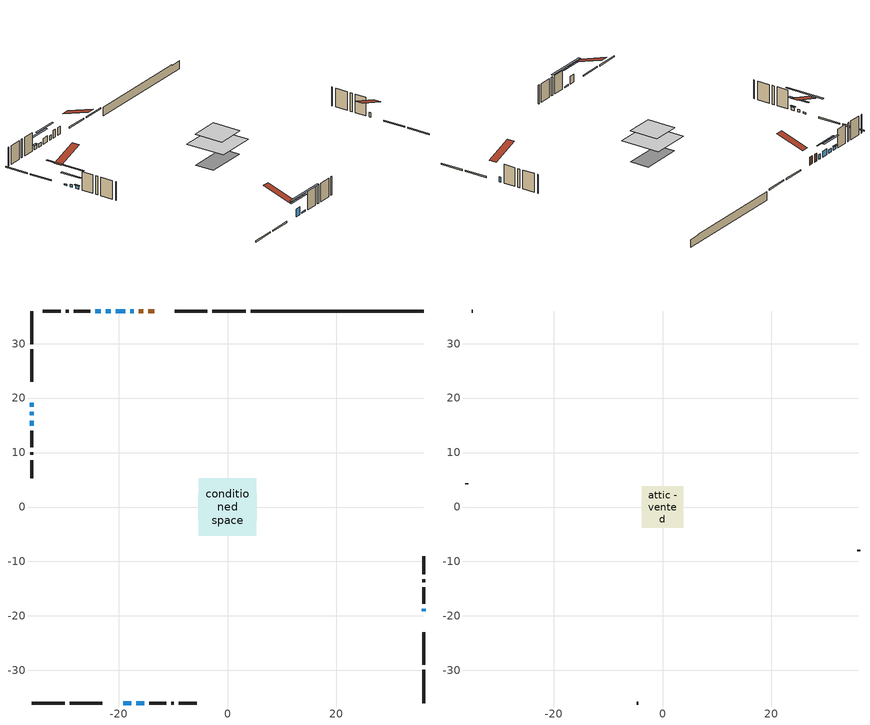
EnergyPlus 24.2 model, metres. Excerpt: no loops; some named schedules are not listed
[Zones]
conditioned space
 floor adiabatic (AdiabaticFloorConstruction): -5.24,-5.24 -5.24,5.24 5.24,5.24 5.24,-5.24 z2.97
 floor foundation (Slab1 construction): -5.41,-2.51 -5.41,2.51 5.41,2.51 5.41,-2.51 z-1.7
 wall outside (RimJoist1 construction): 3.36,35.99 -2.77,35.99 / -35.99,-35.99 -29.85,-35.99 / -35.99,35.99 -35.99,29.85 / 35.99,-35.99 35.99,-29.85 z0.53:0.83
 wall outside (RimJoist2 construction): -3.7,35.99 -9.65,35.99 / -28.92,-35.99 -22.98,-35.99 / -35.99,28.92 -35.99,22.98 / 35.99,-28.92 35.99,-22.98 z0.53:0.83
 wall outside (AdiabaticWallConstruction 1): -13.47,35.99 -14.53,35.99 / -15.46,35.99 -16.32,35.99 z0.53:2.56
 wall outside (AdiabaticWallConstruction): -17.24,35.99 -17.86,35.99 / 35.99,-19.16 35.99,-18.7 z0.53:1.75; -35.99,19.16 -35.99,18.4 / -16.78,-35.99 -15.26,-35.99 z0.53:0.86; -18.78,35.99 -20.51,35.99 z0.53:2.05; -19.16,-35.99 -17.71,-35.99 z0.53:2.59; -35.99,17.47 -35.99,16.81 z0.53:1.19; -21.44,35.99 -22.38,35.99 / -23.31,35.99 -24.25,35.99 z0.53:1.47; -35.99,15.88 -35.99,14.96 z0.53:1.29
 wall outside (Wall1 construction): -25.18,35.99 -28.24,35.99 / -14.33,-35.99 -11.27,-35.99 / -35.99,14.03 -35.99,10.97 / 35.99,-17.77 35.99,-14.71 z0.53:5.41
 wall outside (Wall2 construction): -29.17,35.99 -29.65,35.99 / -10.34,-35.99 -9.85,-35.99 / -35.99,10.05 -35.99,9.56 / 35.99,-13.78 35.99,-13.3 z0.53:5.41
 wall outside (Wall3 construction): -30.58,35.99 -33.89,35.99 / -8.92,-35.99 -5.62,-35.99 / -35.99,8.63 -35.99,5.32 / 35.99,-12.37 35.99,-9.06 z0.53:5.41
 wall foundation (FoundationWall1 construction): 4.29,35.99,-1.7 4.29,35.99,0.53 32.82,35.99,0.53 32.82,35.99,0.29 35.99,35.99,0.29 35.99,35.99,-1.7
 window (WindowConstruction 6): -17.24,35.99 -17.85,35.99 z0.53:1.75
 window (WindowConstruction 9): -35.99,19.16 -35.99,18.4 z0.53:0.86
 window (WindowConstruction 7): 35.99,-19.16 35.99,-18.7 z0.53:1.75
 window (WindowConstruction): -18.78,35.99 -20.51,35.99 z0.53:2.05
 window (WindowConstruction 1): -19.16,-35.99 -17.71,-35.99 z0.53:2.59
 window (WindowConstruction 2): -35.99,17.47 -35.99,16.81 z0.53:1.19
 window (WindowConstruction 3): -21.44,35.99 -22.38,35.99 z0.53:1.47
 window (WindowConstruction 4): -23.31,35.99 -24.25,35.99 z0.53:1.47
 window (WindowConstruction 5): -35.99,15.88 -35.99,14.96 z0.53:1.29
 window (WindowConstruction 8): -16.78,-35.99 -15.26,-35.99 z0.53:0.86
 door (Door): -13.47,35.99 -14.53,35.99 z0.53:2.56
 door (Door 1): -15.46,35.99 -16.32,35.99 z0.53:2.56
 ceiling adiabatic (AdiabaticFloorConstruction): 5.24,-5.24 5.24,5.24 -5.24,5.24 -5.24,-5.24 z2.97
attic - vented
 floor to conditioned space (Floor1 construction Reversed): -3.82,-3.82 -3.82,3.82 3.82,3.82 3.82,-3.82 z5.41
 wall outside (Wall4 construction): -34.82,35.99 -35.06,35.99 / -4.69,-35.99 -4.45,-35.99 / -35.99,4.39 -35.99,4.15 / 35.99,-8.13 35.99,-7.89 z0.53:5.41
 roof outside (Roof1 construction): -12.54,35.99,5.41 -12.54,28.54,7.89 -10.58,28.54,7.89 -10.58,35.99,5.41; -20.09,-35.99,5.41 -20.09,-28.54,7.89 -22.05,-28.54,7.89 -22.05,-35.99,5.41; -35.99,20.09,5.41 -28.54,20.09,7.89 -28.54,22.05,7.89 -35.99,22.05,5.41; 35.99,-20.09,5.41 28.54,-20.09,7.89 28.54,-22.05,7.89 35.99,-22.05,5.41
shading: -35.99,13.45 -35.99,24.11 -36.4,24.11 -36.4,13.45 z5.81; -23,35.99 -16.29,35.99 -16.29,36.4 -23,36.4 z4.54; -15.22,-35.99 -21.65,-35.99 -21.65,-36.4 -15.22,-36.4 z5.08; -35.99,14.32 -35.99,19.96 -36.4,19.96 -36.4,14.32 z3.68; -24.87,35.99 -18.95,35.99 -18.95,36.4 -24.87,36.4 z3.96; -24.45,35.99 -23.11,35.99 -23.11,36.4 -24.45,36.4 z1.67; -35.99,14.76 -35.99,16.08 -36.4,16.08 -36.4,14.76 z1.49; -10.31,-35.99 -21.73,-35.99 -21.73,-36.4 -10.31,-36.4 z5.81
[Building]
Building 1: Terrain=Suburbs
[Site:Location]
Toronto Intl AP_ON: Latitude {deg}=43.68; Longitude {deg}=-79.63; Time Zone {hr}=-5; Elevation {m}=173; Keep Site Location Information=Yes
[Site:GroundTemperature:Shallow]
4.59119, 2.66285, 2.50842, 3.42352, 7.09712, 10.7536, 13.9236, 15.9317, 16.1023, 14.4691, 11.3799, 7.83558
[Site:WaterMainsTemperature]
Calculation Method=Schedule; Temperature Schedule=mains temperature schedule
[Material] Roughness=Rough; Thermal Absorptance=0.9
Name | Thickness {m} | Conductivity {W/m-K} | Density {kg/m3} | Specific Heat {J/kg-K} | Solar Absorptance | Visible Absorptance
asphalt or fiberglass shingles | 0.00635 | 0.162714 | 1121.4 | 1465.45 | 0.4 | 0.4
ceiling loosefill ins | 0.169333 | 0.0480833 | 16.02 | 1046.75 | 0.7 | 0.7
ceiling stud and cavity | 0.1397 | 0.0966348 | 65.682 | 1177.47 | 0.7 | 0.7
concrete 4.0 in. | 0.1016 | 1.803125 | 2242.8 | 837.4 | 0.7 | 0.7
concrete 8.0 in. | 0.2032 | 1.803125 | 2242.8 | 837.4 | 0.7 | 0.7
door material | 0.04445 | 0.053851 | 512.64 | 1214.23 | 0.7 | 0.7
exterior vertical ins | 0.0125472 | 0.029427 | 32.04 | 1214.23 | 0.7 | 0.7
floor covering | 0.0127 | 0.0433444 | 54.468 | 1339.84 | 0.6 | 0.6
floor rigid ins; wall rigid ins | 0.512978 | 0.029427 | 32.04 | 1214.23 | 0.7 | 0.7
floor stud and cavity | 0.1397 | 1.75129 | 37.0049 | 1207.88 | 0.7 | 0.7
furniture material conditioned space 1 | 0.1524 | 0.115458 | 640.8 | 1214.23 | 0.6 | 0.6
gypsum board | 0.0127 | 0.160291 | 801 | 837.4 | 0.6 | 0.6
gypsum board 1 | 0.0127 | 0.160291 | 801 | 837.4 | 0.7 | 0.7
osb sheathing 0.5 in. | 0.0127 | 0.115458 | 512.64 | 1214.23 | 0.7 | 0.7
osb sheathing 0.75 in. | 0.01905 | 0.115458 | 512.64 | 1214.23 | 0.7 | 0.7
osb sheathing 2.0 in. | 0.0508 | 0.115458 | 512.64 | 1214.23 | 0.7 | 0.7
rim joist rigid ins | 0.051816 | 0.029427 | 32.04 | 1214.23 | 0.7 | 0.7
rim joist stud and cavity | 0.0508 | 0.0296634 | 125.044 | 1163.47 | 0.6 | 0.6
rim joist stud and cavity 1 | 0.0508 | 0.308293 | 125.044 | 1163.47 | 0.6 | 0.6
wall stud and cavity | 0.1397 | 0.0824723 | 139.0536 | 1170.24 | 0.7 | 0.7
wall stud and cavity 1 | 0.1397 | 0.117192 | 139.0536 | 1170.24 | 0.7 | 0.7
wall stud and cavity 2 | 0.1397 | 0.094676 | 139.0536 | 1170.24 | 0.7 | 0.7
wall stud and cavity 3 | 0.0889 | 6.1454 | 50.32683 | 1063.81 | 0.6 | 0.6
wall stud and cavity 4 | 0.0889 | 0.380278 | 52.3479 | 1209.89 | 0.7 | 0.7
wall stud and cavity 5 | 0.0889 | 0.391764 | 83.0341 | 1211.67 | 0.7 | 0.7
wood siding | 0.0254 | 0.102417 | 544.68 | 1172.36 | 0.4 | 0.4
wood siding 1 | 0.00254 | 0.102417 | 544.68 | 1172.36 | 0.4 | 0.4
wood siding 2; wood siding 3; wood siding 4 | 0.0254 | 0.102417 | 544.68 | 1172.36 | 0.7 | 0.7
[WindowMaterial:SimpleGlazingSystem]
Name | U-Factor {W/m2-K} | Solar Heat Gain Coefficient
WindowMaterial | 2.086665 | 0.64
WindowMaterial 1 | 2.98833 | 0.58
WindowMaterial 2 | 2.665821 | 0.4
WindowMaterial 3 | 2.484125 | 0.48
WindowMaterial 4 | 2.52614 | 0.46
WindowMaterial 5 | 2.96789 | 0.62
WindowMaterial 6 | 2.97868 | 0.61
WindowMaterial 7 | 3.068959 | 0.34
[Construction]
AdiabaticFloorConstruction: floor stud and cavity, floor rigid ins, osb sheathing 0.75 in., floor covering
AdiabaticWallConstruction: wood siding 3, wall rigid ins, wall stud and cavity 4, gypsum board
AdiabaticWallConstruction 1: wood siding 4, wall rigid ins, wall stud and cavity 4, gypsum board
Door; Door 1: door material
Floor1 construction Reversed: gypsum board, ceiling stud and cavity, ceiling loosefill ins
FoundationWall1 construction: concrete 8.0 in., gypsum board 1
furniture construction conditioned space 1: furniture material conditioned space 1
PartitionWallConstruction: gypsum board, wall stud and cavity 5, gypsum board
RimJoist1 construction: wood siding 2, osb sheathing 2.0 in., rim joist stud and cavity
RimJoist2 construction: wood siding 2, rim joist rigid ins, osb sheathing 2.0 in., rim joist stud and cavity 1
Roof1 construction: asphalt or fiberglass shingles
Slab1 construction: concrete 4.0 in.
Wall1 construction: wood siding, osb sheathing 0.5 in., wall stud and cavity, gypsum board
Wall2 construction: wood siding, osb sheathing 0.5 in., wall stud and cavity 1, gypsum board
Wall3 construction: wood siding, osb sheathing 0.5 in., wall stud and cavity 2, gypsum board
Wall4 construction: wood siding 1, wall stud and cavity 3
WindowConstruction: WindowMaterial
WindowConstruction 1: WindowMaterial 1
WindowConstruction 2: WindowMaterial 2
WindowConstruction 3; WindowConstruction 4: WindowMaterial 3
WindowConstruction 5: WindowMaterial 4
WindowConstruction 6: WindowMaterial 5
WindowConstruction 7: WindowMaterial 6
WindowConstruction 8; WindowConstruction 9: WindowMaterial 7
[Zone] Multiplier=1; Part of Total Floor Area=Yes
Name | Volume {m3}
attic - vented | 23.5821
conditioned space | 408.6
[Space]
Name | Zone | Volume {m3}
attic - vented 1 | attic - vented | 23.5821
conditioned space 1 | conditioned space | 408.6
[ZoneInfiltration:EffectiveLeakageArea]
infil attic - vented 1: Zone or Space=attic - vented 1; Schedule=Always On Discrete; Effective Air Leakage Area {cm2}=2420.69; Stack Coefficient=0.000511804; Wind Coefficient=1.52852e-05
[ZoneMixing]
whole house fan mix: Zone or Space=attic - vented; Schedule=Always On Continuous; Design Flow Rate Calculation Method=Flow/Zone; Design Flow Rate {m3/s}=0; Source Zone or Space=conditioned space
[SurfaceProperty:ExposedFoundationPerimeter]
Slab1: Exposed Perimeter Calculation Method=TotalExposedPerimeter; Total Exposed Perimeter {m}=31.699
[InternalMass] Zone or ZoneList=conditioned space; Space or SpaceList=conditioned space 1
Name | Construction | Surface Area {m2}
furniture mass conditioned space 1 | furniture construction conditioned space 1 | 65.644
partition wall mass | PartitionWallConstruction | 164.11
[Lights]
interior lighting: Zone or ZoneList or Space or SpaceList=conditioned space 1; Schedule=interior lighting schedule; Design Level Calculation Method=LightingLevel; Lighting Level {W}=343.2; Return Air Fraction=0; Fraction Radiant=0.6; Fraction Visible=0.2; Fraction Replaceable=1
[People]
occupants: Zone or ZoneList or Space or SpaceList=conditioned space 1; Number of People Schedule=occupants schedule; Number of People Calculation Method=People; Number of People=3; Fraction Radiant=0.314171; Sensible Heat Fraction=0.56303; Activity Level Schedule=occupants activity schedule; Carbon Dioxide Generation Rate {m3/s-W}=0; Enable ASHRAE 55 Comfort Warnings=No; Mean Radiant Temperature Calculation Type=EnclosureAveraged
[ElectricEquipment] Zone or ZoneList or Space or SpaceList=conditioned space 1; Design Level Calculation Method=EquipmentLevel
Name | Schedule | Design Level {W} | Fraction Latent | Fraction Radiant | Fraction Lost
clothes dryer | clothes dryer schedule | 140.772 | 0.015 | 0.081 | 0.85
clothes washer | clothes washer schedule | 32.1985 | 0.03 | 0.162 | 0.7
cooking range | cooking range schedule | 215.147 | 0.08 | 0.432 | 0.2
dishwasher | dishwasher schedule | 66.8632 | 0.3 | 0.18 | 0.4
fridge | fridge schedule | 72.9452 | 0 | 0.6 | 0
mech vent bath fan 0 | mech vent bath fan 0 schedule | 50.2 | 0 | 0 | 1
mech vent bath fan 1 | mech vent bath fan 1 schedule | 50.2 | 0 | 0 | 1
mech vent house fan | mech vent house fan schedule | 0 | 0 | 0 | 1
mech vent house fan cfis | mech vent house fan cfis schedule | 0 | 0 | 0 | 0
mech vent range fan 0 | mech vent range fan 0 schedule | 57 | 0 | 0 | 1
misc plug loads | misc plug loads schedule | 494.7 | 0.045 | 0.513 | 0.1
whole house fan | Always On Discrete | 0 | 0 | 0 | 1
[OtherEquipment] Zone or ZoneList or Space or SpaceList=conditioned space 1; Design Level Calculation Method=EquipmentLevel
Name | Fuel Type | Schedule | Design Level {W} | Fraction Latent | Fraction Radiant | Fraction Lost
clothes dryer 1 | Electricity | clothes dryer schedule | 0 | 0.015 | 0.081 | 0.85
cooking range 1 | Electricity | cooking range schedule | 0 | 0.08 | 0.432 | 0.2
general water use latent | None | general water use schedule | 62.594 | 1 | 0 | 0
general water use sensible | None | general water use schedule | -61.6891 | 0 | 0.6 | 0
mech vent house fan latent load | None | Always On Discrete | 0 | 1 | 0 | 0
mech vent house fan sensible load | None | Always On Discrete | 0 | 0 | 0 | 0
water heater energy adjustment1 | NaturalGas | Always On Discrete | 0.01 | 0 | 0 | 1
[ZoneInfiltration:DesignFlowRate] Zone or ZoneList or Space or SpaceList=conditioned space 1; Schedule=Always On Discrete; Design Flow Rate Calculation Method=Flow/Zone; Design Flow Rate {m3/s}=0
infil flow; natural vent flow; whole house fan flow
[AvailabilityManager:Scheduled]
central ac and furnace airloop Availability Manager: Schedule=Always On Discrete
[Foundation:Kiva]
Foundation Kiva 1: Initial Indoor Air Temperature {C}=18; Wall Height Above Grade {m}=0.530017; Wall Depth Below Slab {m}=0.2032; Custom Block Material Name 1=exterior vertical ins; Custom Block Depth 1 {m}=2.23001; Custom Block X Position 1 {m}=0.2159; Custom Block Z Position 1 {m}=0
[Foundation:Kiva:Settings]
Soil Conductivity {W/m-K}=0.849921; Soil Density {kg/m3}=1842.3; Soil Specific Heat {J/kg-K}=418.7; Ground Solar Absorptivity=0.9; Ground Thermal Absorptivity=0.9; Ground Surface Roughness {m}=0.03; Far-Field Width {m}=40; Deep-Ground Boundary Condition=ZeroFlux; Deep-Ground Depth {m}=40; Minimum Cell Dimension {m}=0.2; Maximum Cell Growth Coefficient=3; Simulation Timestep=Timestep
[Exterior:Lights]
exterior lighting: Schedule=exterior lighting schedule; Design Level {W}=75.6
[EnergyManagementSystem:GlobalVariable]
central_ac_and_furnace_airloop_Fan_RTF
infil_program_Qfan
infil_program_Qinf
natural_vent_program_Qnv
natural_vent_program_Qwhf
[EnergyManagementSystem:Sensor]
Name | Output:Variable or Output:Meter Index Key | Output:Variable or Output:Meter
airflow_gain | infil flow | Infiltration Sensible Heat Gain Energy
airflow_gain_1 | natural vent flow | Infiltration Sensible Heat Gain Energy
airflow_gain_2 | whole house fan flow | Infiltration Sensible Heat Gain Energy
airflow_loss | infil flow | Infiltration Sensible Heat Loss Energy
airflow_loss_1 | natural vent flow | Infiltration Sensible Heat Loss Energy
airflow_loss_2 | whole house fan flow | Infiltration Sensible Heat Loss Energy
clg_load_cond |  | Cooling:EnergyTransfer:Zone:CONDITIONED SPACE
clg_sp_s; clg_sp_s_1 | cooling setpoint | Schedule Value
clothes_dryer_exhaust_0_sch_s | clothes dryer exhaust 0 schedule | Schedule Value
cool_season | cooling season schedule | Schedule Value
htg_load_cond |  | Heating:EnergyTransfer:Zone:CONDITIONED SPACE
htg_sp_s; htg_sp_s_1 | heating setpoint | Schedule Value
ig_ee_conv | clothes dryer | Electric Equipment Convective Heating Energy
ig_ee_conv_2 | cooking range | Electric Equipment Convective Heating Energy
ig_ee_conv_4 | fridge | Electric Equipment Convective Heating Energy
ig_ee_conv_5 | misc plug loads | Electric Equipment Convective Heating Energy
ig_ee_conv_6 | whole house fan | Electric Equipment Convective Heating Energy
ig_ee_rad | clothes dryer | Electric Equipment Radiant Heating Energy
ig_ee_rad_2 | cooking range | Electric Equipment Radiant Heating Energy
ig_ee_rad_4 | fridge | Electric Equipment Radiant Heating Energy
ig_ee_rad_5 | misc plug loads | Electric Equipment Radiant Heating Energy
ig_ee_rad_6 | whole house fan | Electric Equipment Radiant Heating Energy
ig_lgt_conv | interior lighting | Lights Convective Heating Energy
ig_lgt_rad | interior lighting | Lights Radiant Heating Energy
ig_lgt_vis | interior lighting | Lights Visible Radiation Heating Energy
ig_oe_conv | clothes dryer 1 | Other Equipment Convective Heating Energy
ig_oe_conv_1 | cooking range 1 | Other Equipment Convective Heating Energy
ig_oe_conv_2 | general water use latent | Other Equipment Convective Heating Energy
ig_oe_conv_3 | general water use sensible | Other Equipment Convective Heating Energy
ig_oe_conv_4 | water heater energy adjustment1 | Other Equipment Convective Heating Energy
ig_oe_rad | clothes dryer 1 | Other Equipment Radiant Heating Energy
ig_oe_rad_1 | cooking range 1 | Other Equipment Radiant Heating Energy
ig_oe_rad_2 | general water use latent | Other Equipment Radiant Heating Energy
ig_oe_rad_3 | general water use sensible | Other Equipment Radiant Heating Energy
ig_oe_rad_4 | water heater energy adjustment1 | Other Equipment Radiant Heating Energy
ig_ppl_conv | occupants | People Convective Heating Energy
ig_ppl_rad | occupants | People Radiant Heating Energy
im_conv | furniture mass conditioned space 1 | Surface Inside Face Convection Heat Gain Energy
im_conv_1 | partition wall mass | Surface Inside Face Convection Heat Gain Energy
im_ig | furniture mass conditioned space 1 | Surface Inside Face Internal Gains Radiation Heat Gain Energy
im_ig_1 | partition wall mass | Surface Inside Face Internal Gains Radiation Heat Gain Energy
im_lgt | furniture mass conditioned space 1 | Surface Inside Face Lights Radiation Heat Gain Energy
im_lgt_1 | partition wall mass | Surface Inside Face Lights Radiation Heat Gain Energy
im_sol | furniture mass conditioned space 1 | Surface Inside Face Solar Radiation Heat Gain Energy
im_sol_1 | partition wall mass | Surface Inside Face Solar Radiation Heat Gain Energy
im_surf | furniture mass conditioned space 1 | Surface Inside Face Net Surface Thermal Radiation Heat Gain Energy
im_surf_1 | partition wall mass | Surface Inside Face Net Surface Thermal Radiation Heat Gain Energy
mech_vent_bath_fan_0_sch_s | mech vent bath fan 0 schedule | Schedule Value
mech_vent_bath_fan_1_sch_s | mech vent bath fan 1 schedule | Schedule Value
mech_vent_range_fan_0_sch_s | mech vent range fan 0 schedule | Schedule Value
mv_conv | mech vent bath fan 0 | Electric Equipment Convective Heating Energy
mv_conv_1 | mech vent bath fan 1 | Electric Equipment Convective Heating Energy
mv_conv_2 | mech vent house fan | Electric Equipment Convective Heating Energy
mv_conv_3 | mech vent house fan cfis | Electric Equipment Convective Heating Energy
mv_conv_4 | mech vent range fan 0 | Electric Equipment Convective Heating Energy
mv_conv_5 | mech vent house fan latent load | Other Equipment Convective Heating Energy
mv_conv_6 | mech vent house fan sensible load | Other Equipment Convective Heating Energy
mv_rad | mech vent bath fan 0 | Electric Equipment Radiant Heating Energy
mv_rad_1 | mech vent bath fan 1 | Electric Equipment Radiant Heating Energy
mv_rad_2 | mech vent house fan | Electric Equipment Radiant Heating Energy
mv_rad_3 | mech vent house fan cfis | Electric Equipment Radiant Heating Energy
mv_rad_4 | mech vent range fan 0 | Electric Equipment Radiant Heating Energy
mv_rad_5 | mech vent house fan latent load | Other Equipment Radiant Heating Energy
mv_rad_6 | mech vent house fan sensible load | Other Equipment Radiant Heating Energy
natural_vent_s | natural vent schedule | Schedule Value
out_pb_s |  | Site Outdoor Air Barometric Pressure
out_wt_s |  | Site Outdoor Air Humidity Ratio
site_vw_s |  | Site Wind Speed
ss_back_out | Window1 | Surface Window Shortwave from Zone Back Out Window Heat Transfer Rate
ss_back_out_1 | Window11 | Surface Window Shortwave from Zone Back Out Window Heat Transfer Rate
ss_back_out_2 | Window2 | Surface Window Shortwave from Zone Back Out Window Heat Transfer Rate
ss_back_out_3 | Window3 | Surface Window Shortwave from Zone Back Out Window Heat Transfer Rate
ss_back_out_4 | Window4 | Surface Window Shortwave from Zone Back Out Window Heat Transfer Rate
ss_back_out_5 | Window5 | Surface Window Shortwave from Zone Back Out Window Heat Transfer Rate
ss_back_out_6 | Window6 | Surface Window Shortwave from Zone Back Out Window Heat Transfer Rate
ss_back_out_7 | Window7 | Surface Window Shortwave from Zone Back Out Window Heat Transfer Rate
ss_back_out_8 | Window8 | Surface Window Shortwave from Zone Back Out Window Heat Transfer Rate
ss_back_out_9 | Window9 | Surface Window Shortwave from Zone Back Out Window Heat Transfer Rate
ss_conv | Door1 | Surface Inside Face Convection Heat Gain Energy
ss_conv_1 | Door3 | Surface Inside Face Convection Heat Gain Energy
ss_conv_10 | Window8 | Surface Inside Face Convection Heat Gain Energy
ss_conv_11 | Window9 | Surface Inside Face Convection Heat Gain Energy
ss_conv_2 | Window1 | Surface Inside Face Convection Heat Gain Energy
ss_conv_3 | Window11 | Surface Inside Face Convection Heat Gain Energy
ss_conv_4 | Window2 | Surface Inside Face Convection Heat Gain Energy
ss_conv_5 | Window3 | Surface Inside Face Convection Heat Gain Energy
ss_conv_6 | Window4 | Surface Inside Face Convection Heat Gain Energy
ss_conv_7 | Window5 | Surface Inside Face Convection Heat Gain Energy
ss_conv_8 | Window6 | Surface Inside Face Convection Heat Gain Energy
ss_conv_9 | Window7 | Surface Inside Face Convection Heat Gain Energy
ss_ig | Door1 | Surface Inside Face Internal Gains Radiation Heat Gain Energy
ss_ig_1 | Door3 | Surface Inside Face Internal Gains Radiation Heat Gain Energy
ss_ig_10 | Window8 | Surface Inside Face Internal Gains Radiation Heat Gain Energy
ss_ig_11 | Window9 | Surface Inside Face Internal Gains Radiation Heat Gain Energy
ss_ig_2 | Window1 | Surface Inside Face Internal Gains Radiation Heat Gain Energy
ss_ig_3 | Window11 | Surface Inside Face Internal Gains Radiation Heat Gain Energy
ss_ig_4 | Window2 | Surface Inside Face Internal Gains Radiation Heat Gain Energy
ss_ig_5 | Window3 | Surface Inside Face Internal Gains Radiation Heat Gain Energy
ss_ig_6 | Window4 | Surface Inside Face Internal Gains Radiation Heat Gain Energy
ss_ig_7 | Window5 | Surface Inside Face Internal Gains Radiation Heat Gain Energy
ss_ig_8 | Window6 | Surface Inside Face Internal Gains Radiation Heat Gain Energy
ss_ig_9 | Window7 | Surface Inside Face Internal Gains Radiation Heat Gain Energy
ss_lgt | Door1 | Surface Inside Face Lights Radiation Heat Gain Energy
ss_lgt_1 | Door3 | Surface Inside Face Lights Radiation Heat Gain Energy
ss_sol | Door1 | Surface Inside Face Solar Radiation Heat Gain Energy
ss_sol_1 | Door3 | Surface Inside Face Solar Radiation Heat Gain Energy
ss_surf | Door1 | Surface Inside Face Net Surface Thermal Radiation Heat Gain Energy
ss_surf_1 | Door3 | Surface Inside Face Net Surface Thermal Radiation Heat Gain Energy
ss_surf_10 | Window8 | Surface Inside Face Net Surface Thermal Radiation Heat Gain Energy
ss_surf_11 | Window9 | Surface Inside Face Net Surface Thermal Radiation Heat Gain Energy
ss_surf_2 | Window1 | Surface Inside Face Net Surface Thermal Radiation Heat Gain Energy
ss_surf_3 | Window11 | Surface Inside Face Net Surface Thermal Radiation Heat Gain Energy
ss_surf_4 | Window2 | Surface Inside Face Net Surface Thermal Radiation Heat Gain Energy
ss_surf_5 | Window3 | Surface Inside Face Net Surface Thermal Radiation Heat Gain Energy
ss_surf_6 | Window4 | Surface Inside Face Net Surface Thermal Radiation Heat Gain Energy
ss_surf_7 | Window5 | Surface Inside Face Net Surface Thermal Radiation Heat Gain Energy
ss_surf_8 | Window6 | Surface Inside Face Net Surface Thermal Radiation Heat Gain Energy
ss_surf_9 | Window7 | Surface Inside Face Net Surface Thermal Radiation Heat Gain Energy
ss_trans_in | Window1 | Surface Window Transmitted Solar Radiation Rate
ss_trans_in_1 | Window11 | Surface Window Transmitted Solar Radiation Rate
ss_trans_in_2 | Window2 | Surface Window Transmitted Solar Radiation Rate
ss_trans_in_3 | Window3 | Surface Window Transmitted Solar Radiation Rate
ss_trans_in_4 | Window4 | Surface Window Transmitted Solar Radiation Rate
ss_trans_in_5 | Window5 | Surface Window Transmitted Solar Radiation Rate
ss_trans_in_6 | Window6 | Surface Window Transmitted Solar Radiation Rate
ss_trans_in_7 | Window7 | Surface Window Transmitted Solar Radiation Rate
ss_trans_in_8 | Window8 | Surface Window Transmitted Solar Radiation Rate
ss_trans_in_9 | Window9 | Surface Window Transmitted Solar Radiation Rate
ss_trans_out | Window1 | Surface Inside Face Initial Transmitted Diffuse Transmitted Out Window Solar Radiation Rate
ss_trans_out_1 | Window11 | Surface Inside Face Initial Transmitted Diffuse Transmitted Out Window Solar Radiation Rate
ss_trans_out_2 | Window2 | Surface Inside Face Initial Transmitted Diffuse Transmitted Out Window Solar Radiation Rate
ss_trans_out_3 | Window3 | Surface Inside Face Initial Transmitted Diffuse Transmitted Out Window Solar Radiation Rate
ss_trans_out_4 | Window4 | Surface Inside Face Initial Transmitted Diffuse Transmitted Out Window Solar Radiation Rate
ss_trans_out_5 | Window5 | Surface Inside Face Initial Transmitted Diffuse Transmitted Out Window Solar Radiation Rate
ss_trans_out_6 | Window6 | Surface Inside Face Initial Transmitted Diffuse Transmitted Out Window Solar Radiation Rate
ss_trans_out_7 | Window7 | Surface Inside Face Initial Transmitted Diffuse Transmitted Out Window Solar Radiation Rate
ss_trans_out_8 | Window8 | Surface Inside Face Initial Transmitted Diffuse Transmitted Out Window Solar Radiation Rate
ss_trans_out_9 | Window9 | Surface Inside Face Initial Transmitted Diffuse Transmitted Out Window Solar Radiation Rate
s_conv | Floor1 | Surface Inside Face Convection Heat Gain Energy
s_conv_1 | FoundationWall1 | Surface Inside Face Convection Heat Gain Energy
